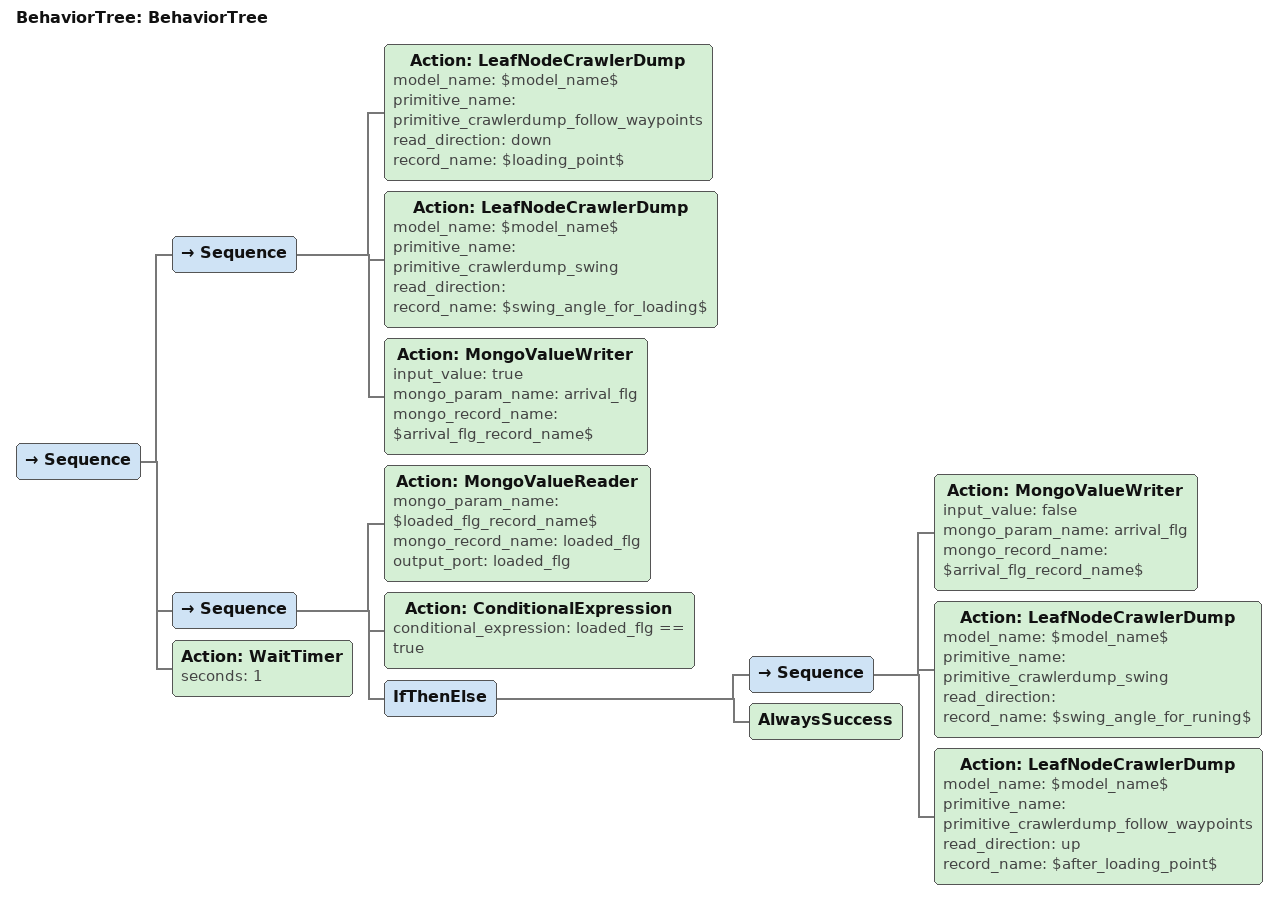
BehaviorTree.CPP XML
<?xml version="1.0"?>
<root main_tree_to_execute="BehaviorTree">
    <BehaviorTree ID="BehaviorTree">
        <Sequence>
            <Sequence>
                <Action ID="LeafNodeCrawlerDump" model_name="$model_name$" primitive_name="primitive_crawlerdump_follow_waypoints" read_direction="down" record_name="$loading_point$"/>
                <Action ID="LeafNodeCrawlerDump" model_name="$model_name$" primitive_name="primitive_crawlerdump_swing" read_direction="" record_name="$swing_angle_for_loading$"/>
                <Action ID="MongoValueWriter" input_value="true" mongo_param_name="arrival_flg" mongo_record_name="$arrival_flg_record_name$"/>
            </Sequence>
            <Sequence>
                <Action ID="MongoValueReader" mongo_param_name="$loaded_flg_record_name$" mongo_record_name="loaded_flg" output_port="loaded_flg"/>
                <Action ID="ConditionalExpression" conditional_expression="loaded_flg == true"/>
                <IfThenElse>
                    <Sequence>
                        <Action ID="MongoValueWriter" input_value="false" mongo_param_name="arrival_flg" mongo_record_name="$arrival_flg_record_name$"/>
                        <Action ID="LeafNodeCrawlerDump" model_name="$model_name$" primitive_name="primitive_crawlerdump_swing" read_direction="" record_name="$swing_angle_for_runing$"/>
                        <Action ID="LeafNodeCrawlerDump" model_name="$model_name$" primitive_name="primitive_crawlerdump_follow_waypoints" read_direction="up" record_name="$after_loading_point$"/>
                    </Sequence>
                    <AlwaysSuccess/>
                </IfThenElse>
            </Sequence>
            <Action ID="WaitTimer" seconds="1"/>
        </Sequence>
    </BehaviorTree>
</root>
